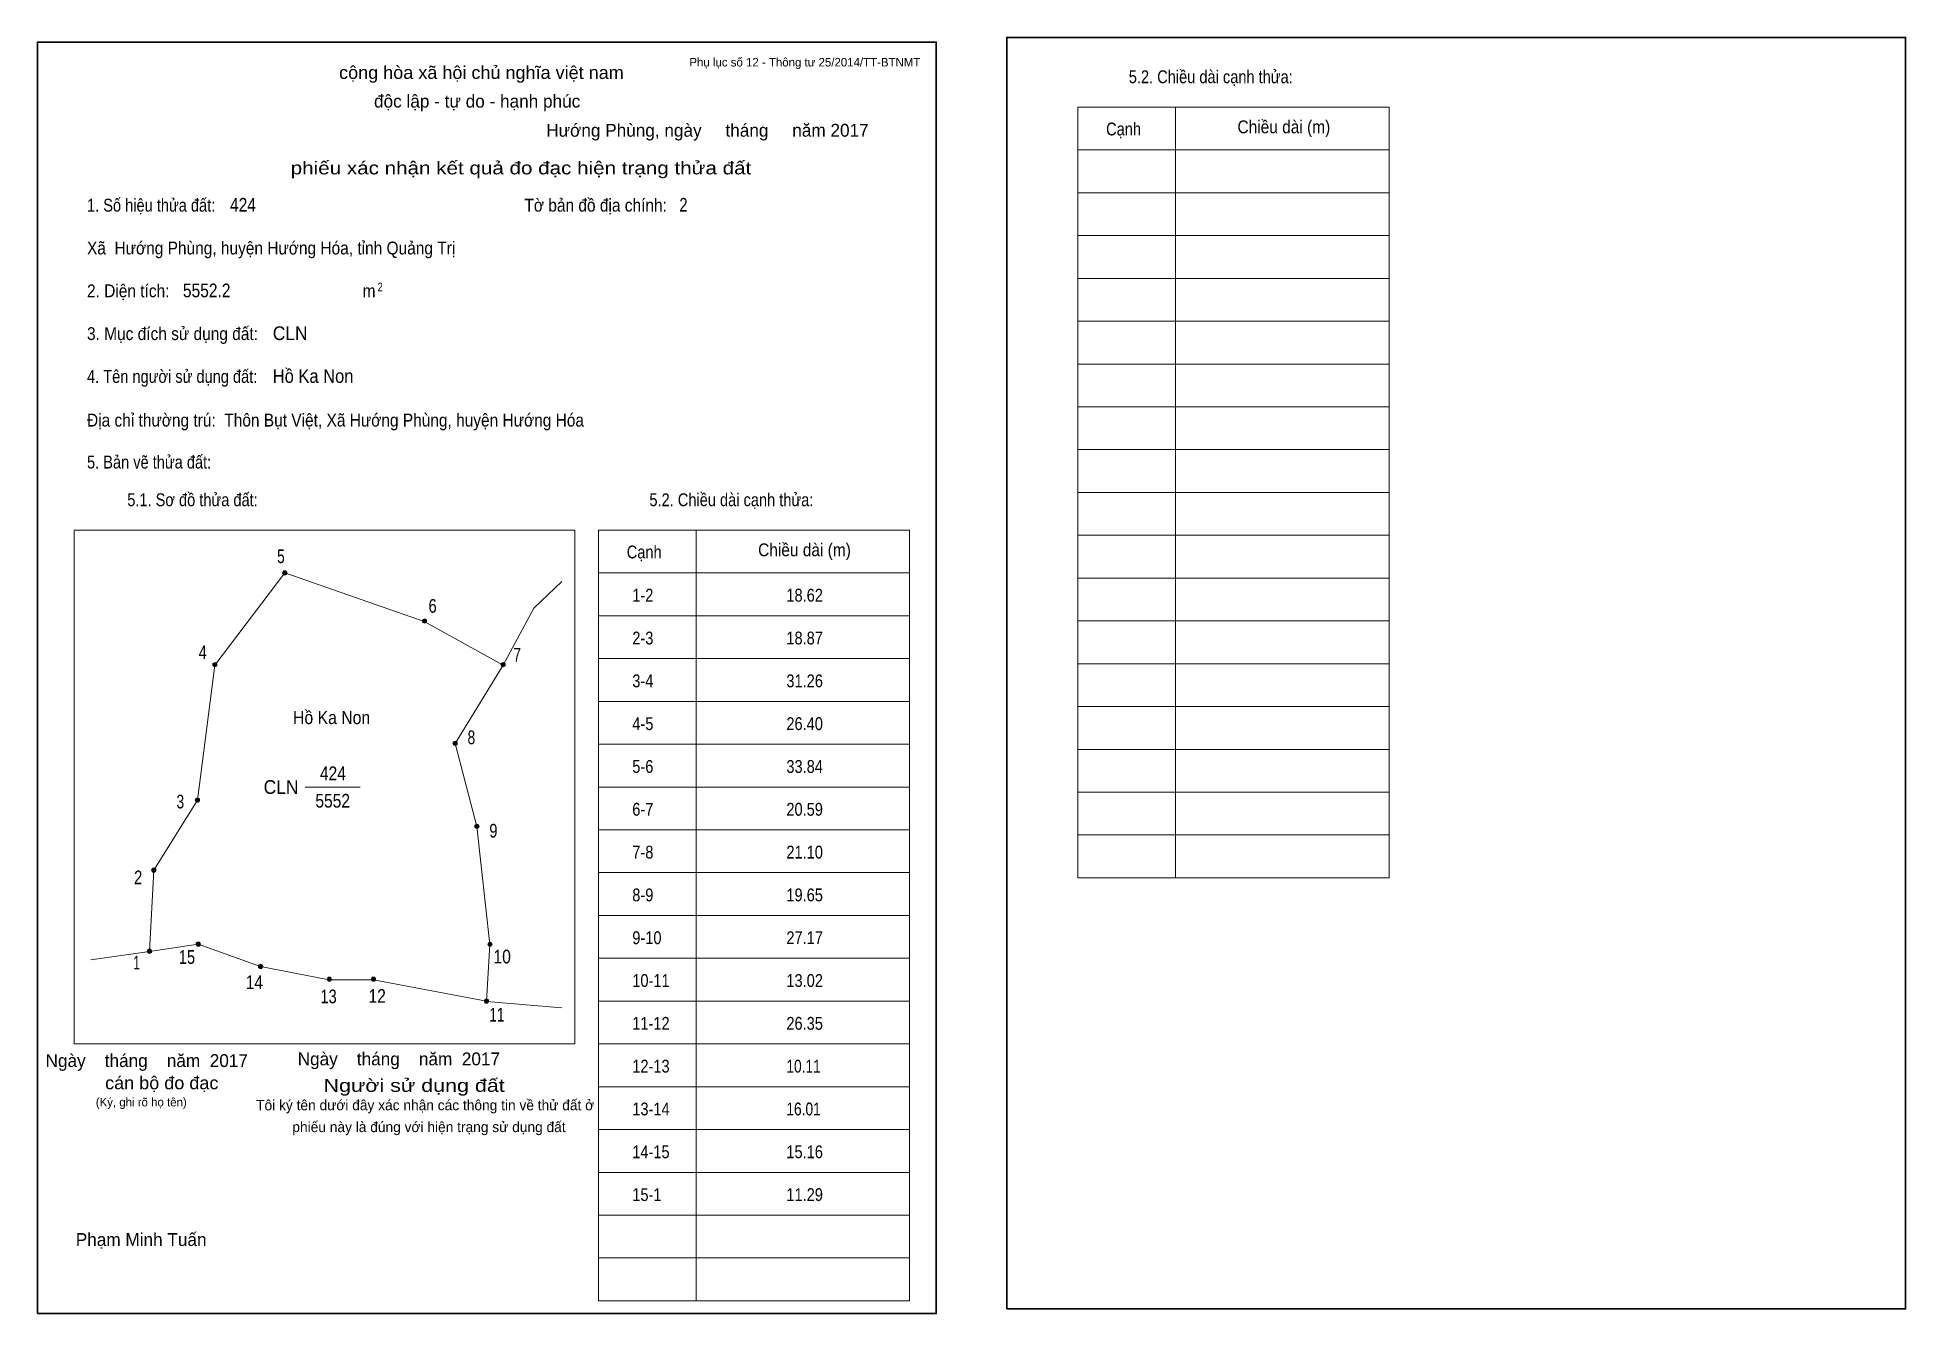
# Model space of a CAD drawing. Header units: centimetres. Extents: x 0 to 43.6, y 0 to 29.8.
import ezdxf
from ezdxf.enums import TextEntityAlignment as Align

# ---------------------------------------------------------------- set-up
doc = ezdxf.new("R2010")
doc.units = ezdxf.units.CM
doc.header["$LTSCALE"] = 0.12
for name, color, linetype in [('30', 7, 'Continuous'), ('34', 7, 'Continuous'), ('62', 7, 'Continuous')]:
    doc.layers.add(name, color=color, linetype=linetype)
for name, color, linetype, lineweight in [('32', 7, 'Continuous', 13), ('33', 7, 'Continuous', 13), ('61', 7, 'Continuous', 13), ('63', 7, 'Continuous', 13)]:
    doc.layers.add(name, color=color, linetype=linetype, lineweight=lineweight)

msp = doc.modelspace()

# ---------------------------------------------------------------- hatches: boundary and pattern name
at = {"layer": '32'}
for points in [[(5.8295, 17.3005, 1), (5.7295, 17.3005, 1)], [(9.0951, 16.1779, 1), (8.9951, 16.1779, 1)], [(4.1967, 15.1574, 1), (4.0967, 15.1574, 1)], [(10.9321, 15.1574, 1), (10.8321, 15.1574, 1)], [(9.8095, 13.3205, 1), (9.7095, 13.3205, 1)], [(3.7885, 11.9938, 1), (3.6885, 11.9938, 1)], [(10.3197, 11.3815, 1), (10.2197, 11.3815, 1)], [(2.768, 10.361, 1), (2.668, 10.361, 1)], [(2.6679, 8.4639, 1), (2.5679, 8.4639, 1)], [(3.8079, 8.6313, 1), (3.7079, 8.6313, 1)], [(10.6259, 8.6262, 1), (10.5259, 8.6262, 1)], [(5.2651, 8.1108, 1), (5.1651, 8.1108, 1)], [(6.8714, 7.8097, 1), (6.7714, 7.8097, 1)], [(7.9032, 7.8097, 1), (7.8032, 7.8097, 1)], [(10.5432, 7.3005, 1), (10.4432, 7.3005, 1)]]:
    msp.add_hatch(color=256, dxfattribs=at).paths.add_polyline_path(points)

# ---------------------------------------------------------------- linework, layer by layer
for centre in [(5.7795, 17.3005), (9.0451, 16.1779), (4.1467, 15.1574), (10.8821, 15.1574), (9.7595, 13.3205), (3.7385, 11.9938), (10.2697, 11.3815), (2.718, 10.361), (2.6179, 8.4639), (3.7579, 8.6313), (10.5759, 8.6262), (5.2151, 8.1108), (6.8214, 7.8097), (7.8532, 7.8097), (10.4932, 7.3005)]:
    msp.add_circle(centre, 0.05, dxfattribs=at)
at = {"layer": '33'}
msp.add_line((6.26, 12.3), (7.54, 12.3), dxfattribs=at)
at = {"layer": '61'}
for q in [(10.49, 7.3), (12.25, 7.14)]:
    msp.add_line((10.5, 7.29), q, dxfattribs=at)
for points in [[(2.62, 8.46), (2.72, 10.36), (3.74, 11.99), (4.15, 15.15), (5.78, 17.3), (9.04, 16.17), (10.88, 15.15)], [(10.88, 15.15), (11.6, 16.48), (12.25, 17.1)], [(10.88, 15.15), (9.76, 13.32), (10.27, 11.38), (10.57, 8.62), (10.49, 7.3)], [(10.49, 7.3), (7.85, 7.8), (6.82, 7.8), (5.21, 8.11), (3.76, 8.63), (2.62, 8.46), (1.25, 8.26)]]:
    msp.add_lwpolyline(points, dxfattribs=at)
at = {"layer": '63'}
for p, q in [((24.31, 28.18), (31.58, 28.18)), ((24.31, 10.18), (24.31, 28.18)), ((26.59, 10.18), (26.59, 28.18)), ((31.58, 10.18), (31.58, 28.18)), ((24.31, 27.18), (31.58, 27.18)), ((24.31, 26.18), (31.58, 26.18)), ((24.31, 25.18), (31.58, 25.18)), ((24.31, 24.18), (31.58, 24.18)), ((24.31, 23.18), (31.58, 23.18)), ((24.31, 22.18), (31.58, 22.18)), ((24.31, 21.18), (31.58, 21.18)), ((24.31, 20.18), (31.58, 20.18)), ((24.31, 19.18), (31.58, 19.18)), ((0.86, 18.3), (12.56, 18.3)), ((0.86, 6.3), (0.86, 18.3)), ((12.56, 6.3), (12.56, 18.3)), ((13.11, 18.3), (20.38, 18.3)), ((13.11, 0.3), (13.11, 18.3)), ((15.39, 0.3), (15.39, 18.3)), ((20.38, 0.3), (20.38, 18.3)), ((24.31, 18.18), (31.58, 18.18)), ((13.11, 17.3), (20.38, 17.3)), ((24.31, 17.18), (31.58, 17.18)), ((13.11, 16.3), (20.38, 16.3)), ((24.31, 16.18), (31.58, 16.18)), ((13.11, 15.3), (20.38, 15.3)), ((24.31, 15.18), (31.58, 15.18)), ((13.11, 14.3), (20.38, 14.3)), ((24.31, 14.18), (31.58, 14.18)), ((13.11, 13.3), (20.38, 13.3)), ((24.31, 13.18), (31.58, 13.18)), ((13.11, 12.3), (20.38, 12.3)), ((24.31, 12.18), (31.58, 12.18)), ((24.31, 12.18), (31.58, 12.18)), ((13.11, 11.3), (20.38, 11.3)), ((24.31, 11.18), (31.58, 11.18)), ((13.11, 10.3), (20.38, 10.3)), ((24.31, 10.18), (31.58, 10.18)), ((13.11, 9.3), (20.38, 9.3)), ((13.11, 8.3), (20.38, 8.3)), ((13.11, 7.3), (20.38, 7.3)), ((0.86, 6.3), (12.56, 6.3)), ((13.11, 6.3), (20.38, 6.3)), ((13.11, 5.3), (20.38, 5.3)), ((13.11, 4.3), (20.38, 4.3)), ((13.11, 3.3), (20.38, 3.3)), ((13.11, 2.3), (20.38, 2.3)), ((13.11, 2.3), (20.38, 2.3)), ((13.11, 1.3), (20.38, 1.3)), ((13.11, 0.3), (20.38, 0.3))]:
    msp.add_line(p, q, dxfattribs=at)
at = {"layer": '63', "lineweight": 35}
for points in [[(0, 0), (0, 29.7), (21, 29.7), (21, 0)], [(22.65, 0.11), (22.65, 29.81), (43.65, 29.81), (43.65, 0.11)]]:
    msp.add_lwpolyline(points, close=True, dxfattribs=at)

# ---------------------------------------------------------------- texts
at = {"layer": '30'}
for s, width, p in [('1-2', 0.85, (13.9, 16.63)), ('18.62', 0.85, (17.5, 16.63)), ('2-3', 0.85, (13.9, 15.63)), ('18.87', 0.85, (17.5, 15.63)), ('3-4', 0.85, (13.9, 14.63)), ('31.26', 0.85, (17.5, 14.63)), ('4-5', 0.85, (13.9, 13.63)), ('26.40', 0.85, (17.5, 13.63)), ('5-6', 0.85, (13.9, 12.63)), ('33.84', 0.85, (17.5, 12.63)), ('6-7', 0.85, (13.9, 11.63)), ('20.59', 0.85, (17.5, 11.63)), ('7-8', 0.85, (13.9, 10.63)), ('21.10', 0.85, (17.5, 10.63)), ('8-9', 0.85, (13.9, 9.63)), ('19.65', 0.85, (17.5, 9.63)), ('9-10', 0.85, (13.9, 8.63)), ('27.17', 0.85, (17.5, 8.63)), ('10-11', 0.85, (13.9, 7.63)), ('13.02', 0.85, (17.5, 7.63)), ('11-12', 0.85, (13.9, 6.63)), ('26.35', 0.85, (17.5, 6.63)), ('12-13', 0.85, (13.9, 5.63)), ('10.11', 0.8, (17.5, 5.63)), ('13-14', 0.85, (13.9, 4.63)), ('16.01', 0.8, (17.5, 4.63)), ('14-15', 0.85, (13.9, 3.63)), ('15.16', 0.85, (17.5, 3.63)), ('15-1', 0.85, (13.9, 2.63)), ('11.29', 0.85, (17.5, 2.63))]:
    msp.add_text(s, height=0.3, dxfattribs=dict(at, width=width)).set_placement(p)
at = {"layer": '32'}
for s, width, p in [('5', 0.75, (5.69, 17.53)), ('6', 0.8, (9.235, 16.37)), ('4', 0.8, (3.865, 15.29)), ('7', 0.75, (11.21, 15.23)), ('8', 0.75, (10.14, 13.3)), ('3', 0.75, (3.34, 11.8)), ('9', 0.8, (10.655, 11.12)), ('2', 0.8, (2.355, 10.03)), ('1', 0.65, (2.32, 8.04)), ('15', 0.8, (3.495, 8.17)), ('10', 0.85, (10.86, 8.18)), ('14', 0.85, (5.07, 7.58)), ('13', 0.8, (6.805, 7.25)), ('12', 0.85, (7.94, 7.26)), ('11', 0.75, (10.735, 6.82))]:
    msp.add_text(s, height=0.32, dxfattribs=dict(at, width=width)).set_placement(p, align=Align.CENTER)
at = {"layer": '33', "width": 0.85}
for s, p in [('424', (6.905, 12.46)), ('5552', (6.9, 11.82))]:
    msp.add_text(s, height=0.32, dxfattribs=at).set_placement(p, align=Align.CENTER)
at = {"layer": '33', "width": 0.95}
msp.add_text('CLN', height=0.32, dxfattribs=at).set_placement((6.1, 12.14), align=Align.RIGHT)
at = {"layer": '34'}
for s, width, p in [('424', 0.85, (4.5, 25.74)), ('2', 0.8, (15, 25.74)), ('5552.2', 0.85, (3.4, 23.74)), ('CLN', 0.95, (5.5, 22.74)), ('Hồ Ka Non', 0.9, (5.5, 21.74))]:
    msp.add_text(s, height=0.32, dxfattribs=dict(at, width=width)).set_placement(p)
at = {"layer": '62', "width": 0.9}
msp.add_text('Hồ Ka Non', height=0.3061, dxfattribs=at).set_placement((6.875, 13.77), align=Align.CENTER)
at = {"layer": '63'}
for s, height, p in [('Phụ lục số 12 - Thông tư 25/2014/TT-BTNMT', 0.2, (20.63, 29.13)), ('Ngày    tháng    năm  2017', 0.3, (10.81, 5.8)), ('Ngày    tháng    năm  2017', 0.3, (4.92, 5.76)), ('(Ký, ghi rõ họ tên)', 0.2, (3.49, 4.84))]:
    msp.add_text(s, height=height, dxfattribs=at).set_placement(p, align=Align.RIGHT)
at = {"layer": '63', "width": 1.05}
msp.add_text('cộng hòa xã hội chủ nghĩa việt nam', height=0.3, dxfattribs=at).set_placement((10.375, 28.84), align=Align.CENTER)
at = {"layer": '63'}
for s, height, width, p in [('5.2. Chiều dài cạnh thửa:', 0.3, 0.85, (25.5, 28.74)), ('Cạnh', 0.3, 0.85, (24.97, 27.52)), ('Chiều dài (m)', 0.3, 0.9, (28.04, 27.57)), ('1. Số hiệu thửa đất:', 0.3, 0.85, (1.16, 25.74)), ('Tờ bản đồ địa chính:', 0.3, 0.9, (11.38, 25.74)), ('Xã  Hướng Phùng, huyện Hướng Hóa, tỉnh Quảng Trị', 0.3, 0.9, (1.16, 24.74)), ('2. Diện tích:', 0.3, 0.9, (1.16, 23.74)), ('2', 0.2, 0.8, (7.95, 23.88)), ('m', 0.3, 0.9, (7.6, 23.74)), ('3. Mục đích sử dụng đất:', 0.3, 0.9, (1.16, 22.74)), ('4. Tên người sử dụng đất:', 0.3, 0.85, (1.16, 21.74)), ('Địa chỉ thường trú:  Thôn Bụt Việt, Xã Hướng Phùng, huyện Hướng Hóa', 0.3, 0.9, (1.16, 20.72)), ('5. Bản vẽ thửa đất:', 0.3, 0.85, (1.16, 19.74)), ('5.1. Sơ đồ thửa đất:', 0.3, 0.85, (2.1, 18.86)), ('5.2. Chiều dài cạnh thửa:', 0.3, 0.85, (14.3, 18.86)), ('Cạnh', 0.3, 0.85, (13.77, 17.64)), ('Chiều dài (m)', 0.3, 0.9, (16.84, 17.69))]:
    msp.add_text(s, height=height, dxfattribs=dict(at, width=width)).set_placement(p)
for s, height, p in [('độc lập - tự do - hạnh phúc', 0.3, (10.275, 28.17)), ('Hướng Phùng, ngày     tháng     năm 2017', 0.3, (15.655, 27.49)), ('Tôi ký tên dưới đây xác nhận các thông tin về thử đất ở ', 0.24, (9.105, 4.75)), ('phiếu này là đúng với hiện trạng sử dụng đất', 0.24, (9.15, 4.24)), ('Phạm Minh Tuấn', 0.3, (2.425, 1.58))]:
    msp.add_text(s, height=height, dxfattribs=at).set_placement(p, align=Align.CENTER)
for s, width, p in [('phiếu xác nhận kết quả đo đạc hiện trạng thửa đất', 1.2, (16.68, 26.61)), ('cán bộ đo đạc', 1.05, (4.23, 5.24)), ('Người sử dụng đất', 1.25, (10.92, 5.18))]:
    msp.add_text(s, height=0.3, dxfattribs=dict(at, width=width)).set_placement(p, align=Align.RIGHT)

doc.saveas('drawing.dxf')
